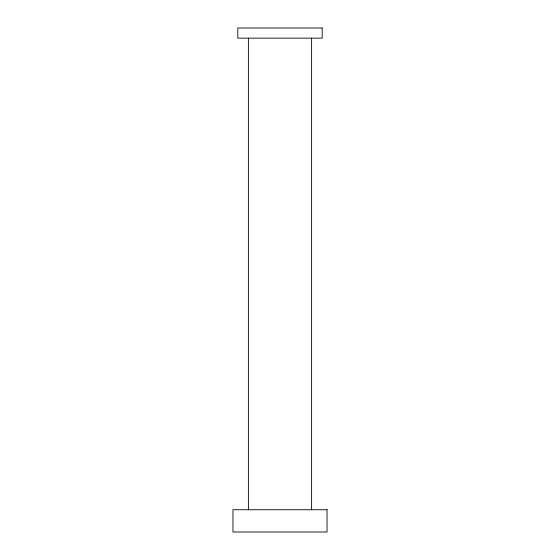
<?xml version="1.0" encoding="UTF-8"?>
<svg xmlns="http://www.w3.org/2000/svg" width="560" height="560" viewBox="0 0 560 560"><rect width="100%" height="100%" fill="white"/><g stroke="black" fill="none" stroke-linecap="round" stroke-linejoin="round"><path stroke-width="0.84" d="M311.612 38.15L311.612 509.726M248.388 38.15L248.388 509.726M322.189 28L237.811 28L237.811 38.15L322.189 38.15L322.189 28M327.033 509.726L232.967 509.726L232.967 532L327.033 532L327.033 509.726"/></g></svg>
